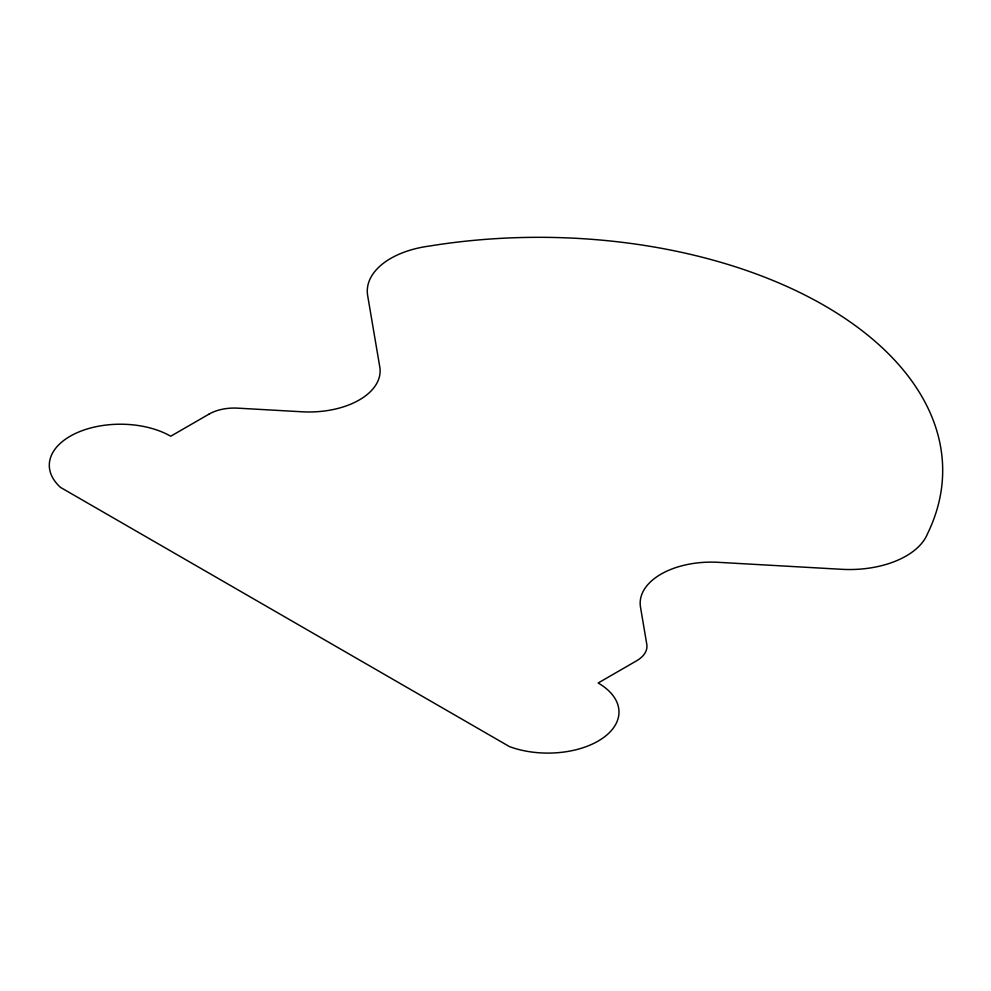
<?xml version="1.0" encoding="UTF-8"?>
<svg xmlns="http://www.w3.org/2000/svg" width="991" height="991" viewBox="0 0 991 991"><rect width="100%" height="100%" fill="white"/><g stroke="black" fill="none" stroke-linecap="round" stroke-linejoin="round"><path stroke-width="1.49" d="M209.113 414.065L170.712 436.238A71.117 41.052 0 0 0 75.849 433.278A71.117 41.052 0 0 0 60.538 487.411L509.51 746.619A71.117 41.052 0 0 0 603.259 737.787A71.117 41.052 0 0 0 598.143 683.01L636.544 660.836A35.552 20.526 0 0 0 646.789 644.336L640.508 607.173A71.117 41.052 0 0 1 718.215 562.318L841.755 569.305A79.998 46.193 0 0 0 927.489 533.79A403.783 233.12 0 0 0 824.425 305.6A403.783 233.12 0 0 0 429.165 246.09A79.998 46.193 0 0 0 367.661 295.591L379.776 366.918A71.117 41.052 0 0 1 302.082 411.785L237.716 408.156A35.552 20.526 0 0 0 209.113 414.065"/></g></svg>
